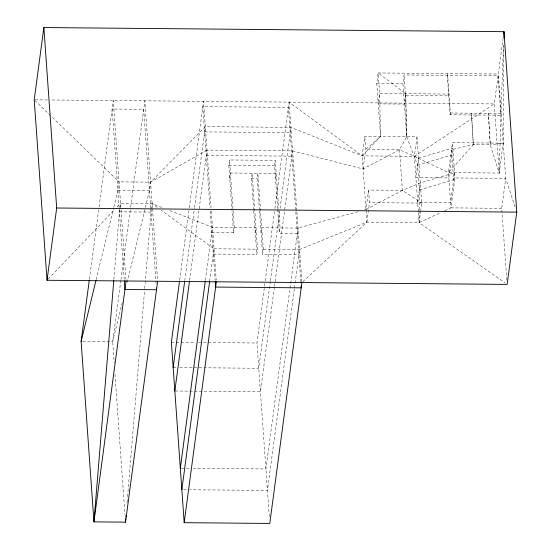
<?xml version="1.0" encoding="UTF-8"?>
<svg xmlns="http://www.w3.org/2000/svg" width="551" height="551" viewBox="0 0 551 551"><rect width="100%" height="100%" fill="white"/><g stroke="black" fill="none" stroke-linecap="round" stroke-linejoin="round"><path stroke-width="0.41" stroke-dasharray="2.75 2.07" d="M419.18 210.585L419.104 222.618L505.019 282.918M419.187 209.731L419.325 189.971L417.562 165.19L406.693 136.731L402.926 83.594L404.076 74.97L498.07 75.811L500.873 115.235L499.227 173.069L448.459 172.615L414.393 156.339L362.172 155.871L290.894 127.377L205.316 126.613L150.609 182.14L149.473 190.632L126.709 284.116M503.869 45.402L503.215 143.15L499.227 173.069L490.273 144.817L488.4 113.341L490.273 144.817L473.33 144.665L451.517 149.679L453.652 179.764L419.325 189.971M447.302 75.356L450.105 114.78L500.873 115.235L503.483 45.313M113.871 279.488L119.429 211.825L120.566 203.333L152.131 203.615L163.248 207.982M127.123 502.457L127.543 497.319M127.618 496.458L144.658 289.192M144.727 288.338L151.222 210.413M89.414 279.281L98.953 207.768M99.07 206.921L113.265 100.53L125.959 279.274M113.843 207.045L117.907 190.35L119.044 181.858L50.823 115.868M120.869 280.411L112.686 341.703L114.209 363.088M120.979 279.564L130.525 208.051M130.635 207.204L144.83 100.812L152.434 207.885M151.339 209.559L152.131 203.615L158.385 208.182M179.66 280.135L189.2 208.684M189.31 207.837L203.519 101.336L211.067 207.582M184.75 280.741L194.393 208.443M194.51 207.589L205.316 126.613M189.599 280.431L206.983 150.113L292.567 150.884L363.102 168.957L399.523 149.748L406.693 136.731L405.77 93.698L378.165 72.952L376.774 83.359L380.548 136.496L362.172 155.871L366.883 222.143L302.54 281.974M205.406 280.218L212.466 227.308L168.806 210.165M209.655 281.279L213.988 248.783L161.167 210.213M211.763 232.584L233.583 232.784L228.789 165.231L229.491 159.955L275.273 160.369L278.675 208.333M229.712 178.29L230.414 173.014L276.196 173.42L275.493 178.696M233.583 232.784L234.285 227.508L229.491 159.955M253.667 209.986L251.428 178.483L252.138 173.207L257.531 249.176L256.828 254.452L213.285 254.059M259.418 210.041L257.179 178.538L257.889 173.255L263.282 249.231L262.579 254.507L298.869 254.831M255.299 232.977L256.008 227.701L212.466 227.308M261.05 233.032L261.759 227.756L298.05 228.08L359.355 211.364M277.608 208.498L274.563 165.644L275.273 160.369M269.294 516.68L256.959 342.998L265.134 281.754M265.245 280.907L274.777 209.456M274.894 208.602L289.103 102.107L362.172 155.871L364.776 136.359L416.997 136.827L421.708 203.105L420.799 209.89M270.327 281.513L258.756 368.275L177.45 367.545M270.445 280.659L279.977 209.208M280.094 208.361L290.894 127.377M297.34 233.355L279.364 233.197L280.066 227.914L278.737 209.187M274.384 287.154L260.423 391.775L174.839 391.01M274.494 286.3L292.567 150.884M298.05 228.08L265.906 468.97L193.16 468.322M294.33 288.855L267.428 490.445L189.551 489.749M294.441 288.001L299.572 249.555L366.883 222.143L419.104 222.618L440.084 212.906M363.102 168.957L365.706 149.445L364.776 136.359M364.328 210.007L365.988 209.559L368.591 190.047L402.409 190.35L420.268 182.891L454.589 172.773L450.594 202.692L417.665 202.403L420.268 182.891M366.883 222.143L369.487 202.63L368.591 190.047M405.77 93.698L404.379 104.105L378.227 103.87L379.618 93.463L378.165 72.952L498.311 74.027L502.946 39.3M418.326 211.667L414.393 156.339L416.997 136.827M418.512 158.103L415.909 177.615L448.838 177.911L452.826 147.992L418.512 158.103L399.523 149.748L365.706 149.445L380.548 136.496L379.618 93.463L448.996 94.083L448.762 95.867L405.529 95.481L404.076 74.97M420.688 210.737L419.104 222.618L418.381 212.507M450.105 114.78L450.339 112.996L447.543 73.572M444.747 210.751L450.966 207.872L448.459 172.615L452.454 142.695L503.215 143.15L490.273 144.817M473.33 144.665L471.456 113.189L473.33 144.665L448.459 172.615M498.07 75.811L494.316 103.946L499.227 173.069M506.83 280.122L501.727 208.326L505.722 178.407L498.311 74.027M96.163 279.66L113.637 207.879M122.239 302.478L112.686 341.703L81.121 341.42M453.652 179.764L454.954 177.952L452.454 142.695M48.226 279.026L114.636 209.538M117.005 207.052L120.566 203.333M414.393 156.339L494.316 103.946L50.547 99.965M206.983 150.113L150.609 182.14L119.044 181.858M365.988 209.559L402.409 190.35L421.708 203.105L369.487 202.63M417.562 165.19L451.896 154.983M376.774 83.359L402.926 83.594M35.085 99.827L49.693 99.958M450.339 112.996L501.107 113.458M204.614 131.889L290.191 132.653M206.281 155.389L291.858 156.16M228.789 165.231L274.563 165.644M251.428 178.483L257.179 178.538M117.907 190.35L149.473 190.632M501.727 208.326L450.966 207.872L454.954 177.952L505.722 178.407L515.192 207.314M119.429 211.825L151.002 212.107M213.988 248.783L257.531 249.176M263.282 249.231L299.572 249.555M171.375 342.233L195.343 342.446M198.766 342.481L256.959 342.998M173.172 367.503L176.595 367.538M181.183 468.212L185.46 468.247M186.314 468.26L189.737 468.288M183.559 489.694L188.697 489.743M34.837 100.413L50.203 115.276M399.523 149.748L402.409 190.35M289.103 102.107L296.831 210.923M296.893 211.784L301.858 281.713M300.791 281.912L288.4 107.383L202.816 106.612L209.993 207.713M277.67 209.352L279.364 233.197M259.48 210.888L262.579 254.507M253.729 210.84L256.828 254.452M211.309 211.012L216.212 280.094M210.241 211.143L215.152 280.294M152.496 208.733L157.586 280.411M150.705 207.982L143.701 109.305L112.135 109.022L124.216 279.233M150.76 208.808L156.209 285.487M114.994 374.205L124.96 514.455M405.529 95.481L406.693 136.731"/><path stroke-width="0.83" d="M503.917 38.542L503.958 31.682L43.866 27.55L34.224 99.821L47.042 280.266L507.134 284.399L516.776 212.128L503.958 31.682L503.903 33.384M113.795 280.342L93.939 521.873L125.504 522.155L157.648 281.258M125.786 518.732L125.504 522.155L125.38 520.447M125.924 517.017L126.069 515.302M47.042 280.266L56.684 208.002L43.866 27.55M126.083 280.976L93.939 521.873L81.121 341.42L89.303 280.128M179.55 280.989L171.375 342.233L184.192 522.679L269.776 523.45L301.914 282.553M173.172 367.503L184.633 281.595M174.839 391.01L189.482 281.279M180.322 468.205L205.296 281.072M181.851 489.681L209.655 281.279M184.192 522.679L216.336 281.788M81.121 341.42L95.957 280.493M56.684 208.002L516.776 212.128M301.094 286.141L301.211 287.836L215.627 287.064L215.207 281.141M156.388 288.049L156.512 289.757L124.946 289.468L124.34 280.941"/></g></svg>
